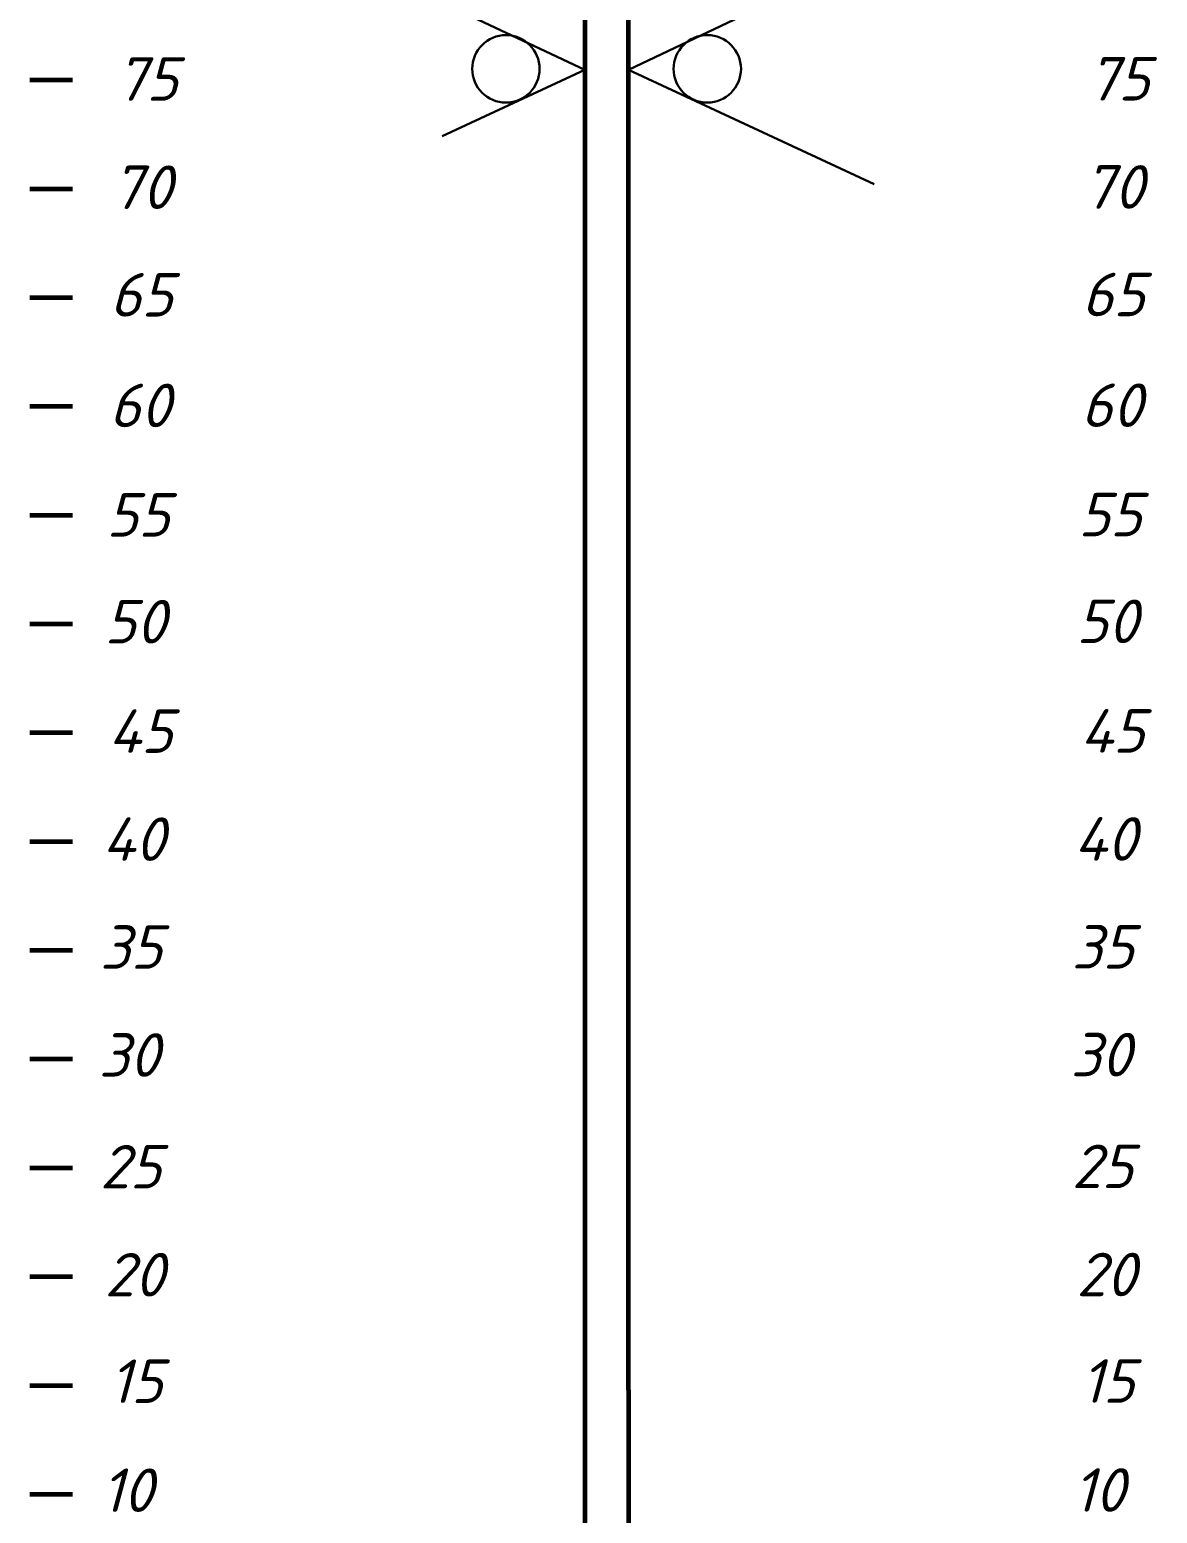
# Model space of a CAD drawing. Header units: millimetres. Extents: x 0 to 8800, y -367 to 2333.
# Drawn here: x 6769.2 to 6872.9, y 1217.5 to 1353.9 of the extents above; entities that cross this region are included whole.
import ezdxf

# ---------------------------------------------------------------- set-up
doc = ezdxf.new("R2010")
doc.units = ezdxf.units.MM
doc.header["$LTSCALE"] = 0.5
doc.layers.get('0').update_dxf_attribs({"lineweight": 60})
doc.layers.add('PDF _Текст', color=7, linetype='Continuous')
doc.layers.add('Толстые', color=7, linetype='Continuous', lineweight=30)
doc.styles.add('PDF ISOCPEUR Italic', font='isocpeui.ttf')

# ---------------------------------------------------------------- blocks, each defined once
blk = doc.blocks.new('*U103')
blk.add_line((0, 1.97), (0, -1.97))
blk = doc.blocks.new('*U104')
at = {"color": 0, "linetype": 'ByBlock', "lineweight": -2, "transparency": 16777216}
for p in [(100, 0), (110, 0), (120, 0), (130, 0), (140, 0), (150, 0), (160, 0), (170, 0), (180, 0), (190, 0), (200, 0), (210, 0), (220, 0), (230, 0)]:
    blk.add_blockref('*U103', p, dxfattribs=at)

msp = doc.modelspace()

# ---------------------------------------------------------------- linework, layer by layer
at = {"lineweight": 60}
msp.add_line((6820.27, 1478.64), (6820.27, 1228.86), dxfattribs=at)
for p, q in [((6824.27, 1228.86), (6824.27, 1478.64)), ((6820.27, 1228.86), (6820.27, 1197.33)), ((6824.27, 1228.86), (6824.27, 1197.33))]:
    msp.add_line(p, q)
at = {"layer": 'Толстые', "color": 0}
for p, q in [((6820.27, 1350.2), (6797.68, 1360.88)), ((6824.27, 1350.2), (6836.41, 1355.94)), ((6807.15, 1344.09), (6820.27, 1350.2)), ((6846.86, 1339.69), (6824.27, 1350.2))]:
    msp.add_line(p, q, dxfattribs=at)
for centre in [(6813.01, 1350.28), (6831.53, 1350.28)]:
    msp.add_circle(centre, 3.1, dxfattribs=at)

# ---------------------------------------------------------------- block references
at = {"extrusion": (0, 0, -1), "zscale": -1, "rotation": 270}
msp.add_blockref('*U104', (-6771.19, 1449.26), dxfattribs=at)

# ---------------------------------------------------------------- texts
at = {"layer": 'PDF _Текст', "char_height": 4, "width": 5.4121, "attachment_point": 7, "style": 'PDF ISOCPEUR Italic'}
for s, insert in [('75', (6777.14, 1347.35)), ('75', (6866.5, 1347.37)), ('70', (6776.76, 1337.4)), ('70', (6866.12, 1337.43)), ('65', (6776.58, 1327.51)), ('65', (6865.95, 1327.54)), ('60', (6776.52, 1317.34)), ('60', (6865.88, 1317.36))]:
    msp.add_mtext(s, dxfattribs=dict(at, insert=insert))
at = {"layer": 'PDF _Текст', "char_height": 4, "attachment_point": 7, "style": 'PDF ISOCPEUR Italic'}
for s, insert in [('55', (6776.28, 1307.28)), ('55', (6865.65, 1307.31)), ('50', (6776.09, 1297.46)), ('50', (6865.46, 1297.49)), ('45', (6776.45, 1287.4)), ('45', (6865.82, 1287.42)), ('40', (6775.9, 1277.47)), ('40', (6865.26, 1277.49)), ('35', (6775.68, 1267.55)), ('35', (6865.04, 1267.57)), ('30', (6775.57, 1257.63)), ('30', (6864.93, 1257.66)), ('25', (6775.68, 1247.36)), ('25', (6865.04, 1247.39)), ('20', (6776.11, 1237.43)), ('20', (6865.47, 1237.45)), ('15', (6776.54, 1227.64)), ('15', (6865.9, 1227.66)), ('10', (6775.81, 1217.62)), ('10', (6865.17, 1217.64))]:
    msp.add_mtext(s, dxfattribs=dict(at, insert=insert))

doc.saveas('drawing.dxf')
